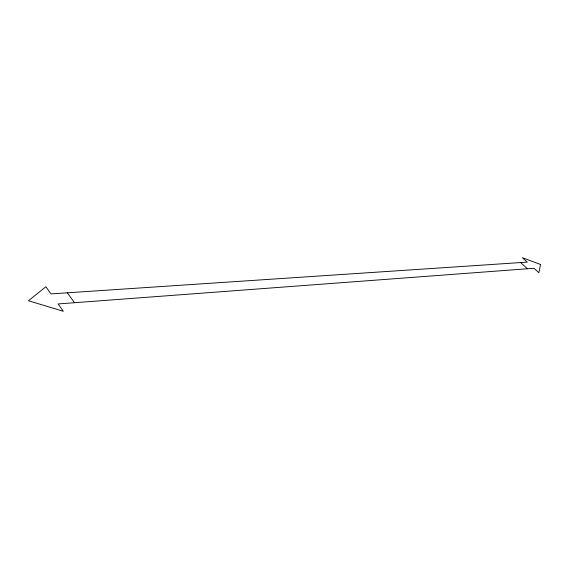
<?xml version="1.0" encoding="UTF-8"?>
<svg xmlns="http://www.w3.org/2000/svg" width="569" height="569" viewBox="0 0 569 569"><rect width="100%" height="100%" fill="white"/><g stroke="black" fill="none" stroke-linecap="round" stroke-linejoin="round"><path stroke-width="0.85" d="M520.628 262.558L527.392 268.76M67.334 292.8L74.511 302.715M540.55 264.478L538.864 272.736L533.971 268.269L58.109 303.946L63.323 311.279L28.45 300.745L45.89 286.748L50.968 293.896L527.243 262.117L522.427 257.721L540.55 264.478"/></g></svg>
